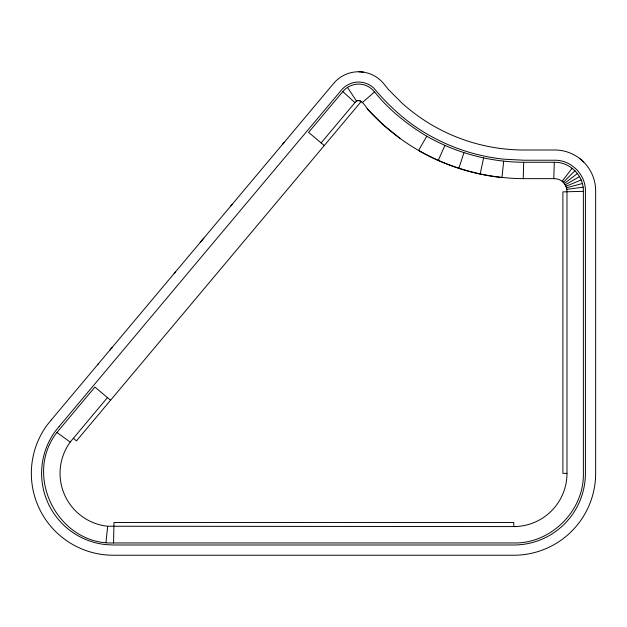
<?xml version="1.0" encoding="UTF-8"?>
<svg xmlns="http://www.w3.org/2000/svg" width="627" height="627" viewBox="0 0 627 627"><rect width="100%" height="100%" fill="white"/><g stroke="black" fill="none" stroke-linecap="round" stroke-linejoin="round"><path stroke-width="0.94" d="M56.939 432.45C22.87 475.964 58.35 545.161 113.55 542.951L113.981 522.479L513.772 522.479L513.772 526.578L107.672 526.249A53.185 53.185 0 0 1 70.208 442.09L56.939 432.45L94.896 387.063L110.571 400.214M523.678 162.275C489.812 162.056 456.197 152.988 426.768 136.239L418.57 150.441C450.366 168.522 486.654 178.389 523.255 178.648L523.678 162.275L554.307 162.275C569.919 161.774 583.87 175.725 583.369 191.337L583.369 473.354C584.317 510.543 550.961 543.907 513.772 542.951L113.55 542.951M523.255 178.648L553.774 178.648L554.307 162.275M105.955 542.551L107.672 526.249M503.677 161.225L501.961 177.535A210.876 210.876 0 0 1 367.297 108.918C365.329 105.501 359.349 96.597 354.96 102.601L321.134 142.909M480.164 174.079L483.574 158.043M458.839 168.365L463.909 152.776M438.234 160.457L444.904 145.48M572.137 168.216L562.153 181.234C565.421 183.703 567.114 187.818 566.988 191.87L566.988 473.354A53.224 53.224 0 0 1 513.772 526.578L516.554 526.5M70.208 442.09L107.436 397.589M97.977 364.279L98.541 363.605M109.796 350.187L112.053 347.499M174.188 273.458L175.474 271.914M200.256 242.383L203.806 238.15M230.43 206.424L232.147 204.378M282.597 144.257L284.055 142.517M426.768 136.239C407.158 124.397 388.92 109.858 374.578 91.895C371.968 88.721 368.527 86.252 364.593 84.998C356.834 82.513 347.907 85.303 342.797 91.613L308.586 132.383L324.269 145.542M361.183 101.55L76.455 440.883L73.32 438.249M563.352 182.292L574.959 170.685M362.234 102.663L374.578 91.895M564.402 183.492L577.428 173.499M565.295 184.824L579.505 176.618M566.001 186.258L581.158 179.973M566.51 187.771L582.365 183.523M583.094 187.199L566.824 189.338A12.219 12.219 0 0 0 556.306 178.813L553.774 178.648M583.369 191.337L562.897 191.87L562.897 473.354L566.988 473.354M358.863 71.768L363.621 72.16M400.057 138.418L382.901 124.522L367.297 108.918M579.63 158.451L583.659 161.985M342.797 91.613L354.96 102.601M347.538 87.365L356.52 101.112A3.77 3.77 0 0 1 361.128 101.496M51.202 420.019L46.986 425.224A81.878 81.878 0 0 0 113.228 555.232L513.772 555.232A81.878 81.878 0 0 0 595.65 473.354L595.65 190.929A40.943 40.943 0 0 0 554.707 149.994L524.007 149.994A182.175 182.175 0 0 1 402.103 103.196L388.622 89.716L383.842 83.814A32.502 32.502 0 0 0 333.682 83.375L51.202 420.019M59.103 426.532L55.278 431.251A71.635 71.635 0 0 0 105.744 544.597L113.503 544.996L513.772 544.996A71.643 71.643 0 0 0 585.414 473.354L585.414 191.266C585.908 174.612 571.032 159.736 554.378 160.23L523.733 160.23L503.889 159.187A192.426 192.426 0 0 1 410.897 123.488C397.04 113.205 384.641 101.135 373.629 87.89C370.385 84.974 366.333 83.023 362.03 82.294C354.318 81.071 346.229 84.23 341.284 90.241L59.103 426.532"/></g></svg>
